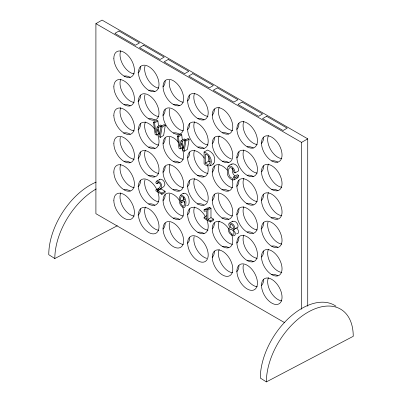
<?xml version="1.0" encoding="UTF-8"?>
<svg xmlns="http://www.w3.org/2000/svg" width="402" height="402" viewBox="0 0 402 402"><rect width="100%" height="100%" fill="white"/><g stroke="black" fill="none" stroke-linecap="round" stroke-linejoin="round"><path stroke-width="0.6" d="M183.835 197.231L183.814 199.467L180.523 201.367C180.624 199.789 180.036 197.357 181.674 196.432L183.217 197.161L184.443 199.849L180.523 201.367M238.733 175.468L235.075 177.578C234.105 183.598 226.658 176.734 227.391 173.011A32.366 18.688 60 0 1 227.391 168.358C227.773 165.393 232.316 162.654 235.004 164.343C237.27 165.639 238.713 168.172 238.743 170.775L235.08 172.885L233.738 172.111C234.155 169.88 230.225 165.468 228.844 168.699A21.125 12.196 60 0 0 228.844 174.347L230.185 177.111L232.321 178.418L233.07 178.332L233.552 177.79L233.738 176.81L237.396 174.694L238.733 175.468L238.135 177.468L234.039 179.915M153.489 122.193L155.162 134.384L156.277 135.027L157.715 128.891L159.232 136.73L160.348 137.378L163.634 135.479L165.302 125.218L164.177 124.57L160.895 126.469L159.72 134.961L158.287 127.529L157.222 126.916L155.785 132.69L154.614 122.841L153.489 122.193L156.775 120.298L157.901 120.947L158.483 125.781M177.312 136.082L178.985 148.273L180.101 148.921L181.538 142.785L183.051 150.624L184.171 151.268L187.458 149.373L189.126 139.112L188 138.464L184.719 140.358L183.543 148.851L182.111 141.419L181.046 140.806L179.609 146.579L178.438 136.735L177.312 136.082L180.598 134.188L181.724 134.836L182.307 139.67M160.348 137.378L162.021 127.117L165.302 125.218M184.171 151.268L185.84 141.007L189.126 139.112M232.296 221.678C235.115 219.427 239.446 224.793 237.738 227.622L236.567 227.859M210.161 165.76C213.306 160.689 209.593 153.69 204.09 152.031L204.09 163.725C207.477 167.966 215.256 165.599 214.663 160.011C215.02 155.393 211.633 151.624 207.512 150.057L204.09 152.031M231.582 164.559L232.039 164.051M180.614 195.166C177.83 198.673 179.191 207.437 184.548 207.462C187.342 203.955 185.965 195.191 180.614 195.166C184.508 190.855 188.292 194.307 188.935 198.673C189.121 200.814 189.95 205.834 186.618 205.623M183.433 193.653L183.9 193.267M155.951 189.975C159.514 188.91 163.081 184.211 158.071 182.332L157.137 182.885C157.423 184.769 154.971 182.784 156.117 181.85A3.754 2.171 60 0 1 157.157 181.016C162.755 181.97 163.312 188.794 157.594 190.638L161.911 193.131L165.096 191.292L165.096 192.503L161.911 194.337L155.951 190.895L155.951 189.975L159.132 188.136M157.594 190.513C160.242 188.633 166.679 186.764 164.478 182.322C163.699 180.759 162.207 179.161 160.338 179.176A3.754 2.171 60 0 0 159.298 180.011M229.632 222.994C226.713 224.095 231.602 228.683 229.552 228.135L228.924 228.416C227.241 231.386 230.336 234.969 233.215 235.753C234.381 236.12 235.396 235.049 235.26 233.909C236.16 232.426 232.215 229.763 233.939 229.793L234.441 229.522C235.884 226.668 232.708 222.638 229.632 222.994L232.929 221.09M284.747 322.716L95.907 213.688L95.907 23.658L102.073 20.1L307.731 138.836L307.731 306.289M154.614 122.841L157.901 120.947M157.222 126.916L160.509 125.017L161.569 125.635L158.287 127.529M156.277 135.027L159.097 133.404M178.438 136.735L181.724 134.836M181.046 140.806L184.327 138.911L185.392 139.524L182.111 141.419M180.101 148.921L182.915 147.293M156.725 181.161L159.911 179.322M157.006 183.729L159.132 182.503M157.594 190.638L160.78 188.799L165.096 191.292M205.332 163.127C212.557 168.629 210.583 154.458 205.332 154.061L205.332 163.127L208.754 161.152L210.236 162.006M180.719 202.799L184.634 201.246C184.528 202.824 185.126 205.261 183.488 206.196L181.95 205.472L181.016 203.879L180.719 202.799L182.131 201.99M95.907 23.658L301.57 142.398L307.731 138.836M210.98 217.648L213.547 219.13L213.547 220.261L210.462 222.04L204.105 218.371L204.105 217.236L206.799 218.794L206.799 210.849L204.085 211.236L204.085 209.859L207.166 208.08L209.884 207.613L210.98 208.246L210.98 217.648L207.899 219.427L207.899 210.025L210.98 208.246M204.085 209.859L206.804 209.392L209.884 207.613M204.105 217.236L206.673 215.753M207.899 219.427L210.462 220.909L213.547 219.13M235.155 228.673L236.1 228.13M233.271 229.889L234.215 229.341M235.155 228.798L236.1 228.256M96.153 182.096A58.692 35.461 -57.6 0 0 48.758 254.692L54.818 258.541L117.334 225.728M266.38 381.9L353.242 336.313A58.692 35.461 -57.6 0 0 309.811 311.183A58.692 35.461 -57.6 0 0 266.38 381.9L260.32 378.051A58.692 35.461 -57.6 0 1 288.184 318.691A58.692 35.461 -57.6 0 1 336.022 306.249M228.376 166.162C232.009 165.016 235.135 169.559 235.08 172.885M212.975 164.076L213.583 163.785M237.698 177.805L236.522 177.95M236.512 233.848C239.888 234.145 238.431 229.095 236.567 227.984M160.895 126.469L162.021 127.117M184.719 140.358L185.84 141.007M233.738 176.81L235.075 177.578M206.804 209.392L207.899 210.025M235.004 175.92L233.386 174.423L232.502 172.237A21.125 12.196 60 0 1 232.331 168.202M184.302 201.985L184.714 202.874M301.57 142.398L301.57 309.223M210.462 220.909L210.462 222.04M208.754 156.318L208.754 161.152M161.911 193.131L161.911 194.337M231.632 234.441A14.527 8.387 60 0 1 223.507 247.039A14.527 8.387 60 0 1 212.678 225.597A14.527 8.387 60 0 1 228.929 229.09M157.639 191.382A14.527 8.387 60 0 1 149.253 204.316A14.527 8.387 60 0 1 139.378 181.89A14.527 8.387 60 0 1 156.77 189.412M158.835 145.117A14.527 8.387 60 0 1 147.64 136.082A14.527 8.387 60 0 1 145.413 121.871M148.65 118.866A14.527 8.387 60 0 1 154.906 120.027M165.177 137.821A14.527 8.387 60 0 1 163.056 143.815M157.639 134.655A14.527 8.387 60 0 1 150.273 148.062A14.527 8.387 60 0 1 138.725 127.027A14.527 8.387 60 0 1 154.524 128.987M232.175 179.458A14.527 8.387 60 0 1 223.266 190.196A14.527 8.387 60 0 1 212.462 169.724A14.527 8.387 60 0 1 227.271 170.157M181.825 147.825A14.527 8.387 60 0 1 175.619 162.488A14.527 8.387 60 0 1 163.177 141.971A14.527 8.387 60 0 1 178.468 142.298M207.583 165.297A14.527 8.387 60 0 1 198.015 175.689A14.527 8.387 60 0 1 188.221 154.298A14.527 8.387 60 0 1 204.337 158.202M206.829 219.708A14.527 8.387 60 0 1 198.824 232.838A14.527 8.387 60 0 1 188.277 210.874A14.527 8.387 60 0 1 205.196 216.311M182.644 206.693A14.527 8.387 60 0 1 174.146 218.628A14.527 8.387 60 0 1 163.458 197.372A14.527 8.387 60 0 1 179.433 200.307M232.617 244.336A14.527 8.387 60 0 1 221.422 235.301A14.527 8.387 60 0 1 219.196 221.085M221.909 218.276A14.527 8.387 60 0 1 228.688 219.241M238.959 237.034A14.527 8.387 60 0 1 236.838 243.029M158.835 201.844A14.527 8.387 60 0 1 148.132 193.623A14.527 8.387 60 0 1 144.981 179.82M148.127 175.79A14.527 8.387 60 0 1 154.906 176.754M165.177 194.548A14.527 8.387 60 0 1 163.056 200.543M206.754 258.391A14.527 8.387 60 0 1 194.171 236.602M197.839 232.376A14.527 8.387 60 0 1 204.095 233.537M214.367 251.33A14.527 8.387 60 0 1 212.246 257.325M257.27 286.782A14.527 8.387 60 0 1 246.567 278.561A14.527 8.387 60 0 1 243.416 264.757M247.084 260.531A14.527 8.387 60 0 1 253.335 261.692M263.611 279.485A14.527 8.387 60 0 1 261.486 285.48M158.835 230.296A14.527 8.387 60 0 1 147.64 221.261A14.527 8.387 60 0 1 145.413 207.05M148.65 204.045A14.527 8.387 60 0 1 154.906 205.206M165.177 222.999A14.527 8.387 60 0 1 163.056 228.994M257.27 229.959A14.527 8.387 60 0 1 246.074 220.924A14.527 8.387 60 0 1 243.848 206.708M246.562 203.899A14.527 8.387 60 0 1 253.335 204.869M263.611 222.663A14.527 8.387 60 0 1 261.059 229.009M232.617 215.959A14.527 8.387 60 0 1 221.914 207.739A14.527 8.387 60 0 1 218.763 193.935M221.909 189.905A14.527 8.387 60 0 1 228.688 190.87M238.959 208.663A14.527 8.387 60 0 1 236.838 214.658M183.428 187.628A14.527 8.387 60 0 1 172.232 178.594A14.527 8.387 60 0 1 170.006 164.383M173.242 161.378A14.527 8.387 60 0 1 179.498 162.539M189.769 180.332A14.527 8.387 60 0 1 187.649 186.327M134.213 159.272A14.527 8.387 60 0 1 123.509 151.052A14.527 8.387 60 0 1 120.359 137.248M123.509 133.218A14.527 8.387 60 0 1 130.283 134.183M140.554 151.976A14.527 8.387 60 0 1 138.007 158.328M281.862 244.084A14.527 8.387 60 0 1 271.159 235.863A14.527 8.387 60 0 1 268.008 222.06M271.154 218.03A14.527 8.387 60 0 1 277.933 218.995M134.213 187.649A14.527 8.387 60 0 1 123.017 178.614A14.527 8.387 60 0 1 120.791 164.398M124.032 161.398A14.527 8.387 60 0 1 130.283 162.554M140.554 180.347A14.527 8.387 60 0 1 138.007 186.699M183.428 216.005A14.527 8.387 60 0 1 172.724 207.784A14.527 8.387 60 0 1 169.574 193.975M173.242 189.754A14.527 8.387 60 0 1 179.498 190.91M189.769 208.703A14.527 8.387 60 0 1 187.649 214.698M257.27 258.33A14.527 8.387 60 0 1 246.074 249.295A14.527 8.387 60 0 1 243.848 235.085M247.084 232.08A14.527 8.387 60 0 1 253.335 233.24M263.611 251.034A14.527 8.387 60 0 1 261.486 257.029M208.025 230.175A14.527 8.387 60 0 1 196.829 221.14A14.527 8.387 60 0 1 194.603 206.929M197.317 204.121A14.527 8.387 60 0 1 204.095 205.085M214.367 222.879A14.527 8.387 60 0 1 212.246 228.874M281.862 272.461A14.527 8.387 60 0 1 270.667 263.426A14.527 8.387 60 0 1 268.441 249.21M271.677 246.21A14.527 8.387 60 0 1 277.933 247.366M208.025 173.448A14.527 8.387 60 0 1 196.829 164.413A14.527 8.387 60 0 1 194.603 150.202M197.839 147.197A14.527 8.387 60 0 1 204.095 148.358M214.367 166.152A14.527 8.387 60 0 1 212.246 172.146M257.27 201.603A14.527 8.387 60 0 1 246.074 192.568A14.527 8.387 60 0 1 243.848 178.357M247.084 175.352A14.527 8.387 60 0 1 253.335 176.513M263.611 194.307A14.527 8.387 60 0 1 261.486 200.302M183.428 130.811A14.527 8.387 60 0 1 172.724 122.59A14.527 8.387 60 0 1 169.574 108.786M173.242 104.56A14.527 8.387 60 0 1 179.498 105.721M189.769 123.514A14.527 8.387 60 0 1 187.649 129.509M134.213 102.455A14.527 8.387 60 0 1 123.017 93.42A14.527 8.387 60 0 1 120.791 79.209M124.032 76.204A14.527 8.387 60 0 1 130.283 77.365M140.554 95.158A14.527 8.387 60 0 1 138.007 101.51M281.862 187.267A14.527 8.387 60 0 1 270.667 178.232A14.527 8.387 60 0 1 268.441 164.021M271.677 161.016A14.527 8.387 60 0 1 277.933 162.177M257.27 144.584A14.527 8.387 60 0 1 246.074 135.549A14.527 8.387 60 0 1 243.848 121.339M263.611 137.288A14.527 8.387 60 0 1 261.486 143.283M232.617 130.59A14.527 8.387 60 0 1 221.422 121.555A14.527 8.387 60 0 1 219.196 107.339M238.959 123.288A14.527 8.387 60 0 1 236.838 129.283M158.835 88.098A14.527 8.387 60 0 1 148.132 79.877A14.527 8.387 60 0 1 144.981 66.074M165.177 80.802A14.527 8.387 60 0 1 163.056 86.797M183.428 102.259A14.527 8.387 60 0 1 172.724 94.038A14.527 8.387 60 0 1 169.574 80.229M189.769 94.957A14.527 8.387 60 0 1 187.649 100.957M134.213 73.903A14.527 8.387 60 0 1 123.017 64.868A14.527 8.387 60 0 1 120.791 50.652M140.554 66.601A14.527 8.387 60 0 1 138.007 72.953M158.835 116.655A14.527 8.387 60 0 1 148.132 108.434A14.527 8.387 60 0 1 144.981 94.626M148.65 90.405A14.527 8.387 60 0 1 154.906 91.566M165.177 109.354A14.527 8.387 60 0 1 163.056 115.354M231.346 158.906A14.527 8.387 60 0 1 220.964 149.278A14.527 8.387 60 0 1 219.196 135.896M222.432 132.891A14.527 8.387 60 0 1 228.688 134.052M238.959 151.845A14.527 8.387 60 0 1 236.838 157.84M208.025 144.986A14.527 8.387 60 0 1 196.829 135.951A14.527 8.387 60 0 1 194.603 121.736M197.839 118.736A14.527 8.387 60 0 1 204.095 119.891M214.367 137.685A14.527 8.387 60 0 1 212.246 143.685M281.862 215.733A14.527 8.387 60 0 1 270.667 206.698A14.527 8.387 60 0 1 268.441 192.483M271.677 189.483A14.527 8.387 60 0 1 277.933 190.643M232.617 187.608A14.527 8.387 60 0 1 221.422 178.573A14.527 8.387 60 0 1 219.196 164.358M222.432 161.358A14.527 8.387 60 0 1 228.688 162.514M238.959 180.307A14.527 8.387 60 0 1 236.838 186.307M183.428 159.277A14.527 8.387 60 0 1 172.724 151.057A14.527 8.387 60 0 1 169.574 137.248M173.242 133.027A14.527 8.387 60 0 1 179.498 134.188M189.769 151.976A14.527 8.387 60 0 1 187.649 157.976M134.213 130.921A14.527 8.387 60 0 1 123.017 121.886A14.527 8.387 60 0 1 120.791 107.671M124.032 104.671A14.527 8.387 60 0 1 130.283 105.832M140.554 123.625A14.527 8.387 60 0 1 138.007 129.972M257.27 173.141A14.527 8.387 60 0 1 246.074 164.106A14.527 8.387 60 0 1 243.848 149.891M247.084 146.891A14.527 8.387 60 0 1 253.335 148.052M263.611 165.84A14.527 8.387 60 0 1 261.486 171.84M281.862 158.715A14.527 8.387 60 0 1 270.667 149.68A14.527 8.387 60 0 1 268.441 135.464M208.025 116.429A14.527 8.387 60 0 1 196.829 107.394A14.527 8.387 60 0 1 194.603 93.184M214.367 109.133A14.527 8.387 60 0 1 212.246 115.128M281.862 300.912A14.527 8.387 60 0 1 270.667 291.877A14.527 8.387 60 0 1 268.441 277.661M271.677 274.661A14.527 8.387 60 0 1 277.933 275.822M158.835 173.473A14.527 8.387 60 0 1 147.64 164.438A14.527 8.387 60 0 1 145.413 150.222M148.65 147.222A14.527 8.387 60 0 1 154.906 148.383M165.177 166.177A14.527 8.387 60 0 1 163.056 172.172M206.754 201.568A14.527 8.387 60 0 1 196.372 191.935A14.527 8.387 60 0 1 194.603 178.553M197.317 175.744A14.527 8.387 60 0 1 204.095 176.714M214.367 194.503A14.527 8.387 60 0 1 212.246 200.503M134.213 216.1A14.527 8.387 60 0 1 123.017 207.065A14.527 8.387 60 0 1 120.791 192.849M124.032 189.85A14.527 8.387 60 0 1 130.283 191.01M140.554 208.804A14.527 8.387 60 0 1 138.007 215.15M183.428 244.456A14.527 8.387 60 0 1 172.724 236.235A14.527 8.387 60 0 1 169.574 222.427M173.242 218.206A14.527 8.387 60 0 1 179.498 219.366M189.769 237.16A14.527 8.387 60 0 1 187.649 243.155M232.617 272.787A14.527 8.387 60 0 1 221.422 263.752A14.527 8.387 60 0 1 219.196 249.536M222.432 246.537A14.527 8.387 60 0 1 228.688 247.697M238.959 265.486A14.527 8.387 60 0 1 236.838 271.486M54.818 258.541A58.692 35.461 -57.6 0 1 96.194 188.955M230.08 224.748L230.462 227.145L232.592 228.763A2.216 1.281 60 0 0 233.698 227.617L232.592 225.205L231.055 224.316L230.08 224.748M229.748 229.733C229.11 231.889 231.215 234.487 233.441 234.321L233.899 233.899C234.537 231.743 232.431 229.14 230.21 229.311L229.748 229.733M118.962 31.019L114.851 33.391L135.399 45.255L139.509 42.883L118.962 31.019M143.62 45.255L139.509 47.627L160.056 59.491L164.167 57.119L143.62 45.255M168.212 59.456L164.101 61.828L184.649 73.687L188.759 71.315L168.212 59.456M192.809 73.656L188.699 76.028L209.246 87.892L213.356 85.515L192.809 73.656M217.402 87.852L213.291 90.229L233.838 102.088L237.949 99.716L217.402 87.852M242.054 102.088L237.944 104.46L258.491 116.319L262.596 113.947L242.054 102.088M266.647 116.284L262.536 118.655L283.083 130.519L287.189 128.148L266.647 116.284M261.496 200.131A14.527 8.387 60 0 0 276.903 219.301A14.527 8.387 60 0 0 276.903 198.754A14.527 8.387 60 0 0 261.496 200.131M138.469 101.053A14.527 8.387 60 0 0 153.876 120.223A14.527 8.387 60 0 0 153.876 99.676A14.527 8.387 60 0 0 138.469 101.053M163.061 115.213A14.527 8.387 60 0 0 178.468 134.379A14.527 8.387 60 0 0 178.468 113.836A14.527 8.387 60 0 0 163.061 115.213M138.469 72.501A14.527 8.387 60 0 0 153.876 91.666A14.527 8.387 60 0 0 153.876 71.124A14.527 8.387 60 0 0 138.469 72.501M212.251 143.539A14.527 8.387 60 0 0 227.658 162.709A14.527 8.387 60 0 0 227.658 142.167A14.527 8.387 60 0 0 212.251 143.539M187.659 129.384A14.527 8.387 60 0 0 203.065 148.554A14.527 8.387 60 0 0 203.065 128.007A14.527 8.387 60 0 0 187.659 129.384M113.846 115.319A14.527 8.387 60 0 0 129.258 134.489A14.527 8.387 60 0 0 129.258 113.942A14.527 8.387 60 0 0 113.846 115.319M236.904 157.539A14.527 8.387 60 0 0 252.31 176.709A14.527 8.387 60 0 0 252.31 156.162A14.527 8.387 60 0 0 236.904 157.539M261.496 171.669A14.527 8.387 60 0 0 276.903 190.834A14.527 8.387 60 0 0 276.903 170.292A14.527 8.387 60 0 0 261.496 171.669M113.846 86.857A14.527 8.387 60 0 0 129.258 106.022A14.527 8.387 60 0 0 129.258 85.48A14.527 8.387 60 0 0 113.846 86.857M236.904 186.005A14.527 8.387 60 0 0 252.31 205.171A14.527 8.387 60 0 0 252.31 184.629A14.527 8.387 60 0 0 236.904 186.005M261.496 256.858A14.527 8.387 60 0 0 276.903 276.028A14.527 8.387 60 0 0 276.903 255.481A14.527 8.387 60 0 0 261.496 256.858M236.904 242.728A14.527 8.387 60 0 0 252.31 261.898A14.527 8.387 60 0 0 252.31 241.356A14.527 8.387 60 0 0 236.904 242.728M113.846 172.046A14.527 8.387 60 0 0 129.258 191.216A14.527 8.387 60 0 0 129.258 170.669A14.527 8.387 60 0 0 113.846 172.046M261.496 285.309A14.527 8.387 60 0 0 276.903 304.48A14.527 8.387 60 0 0 276.903 283.933A14.527 8.387 60 0 0 261.496 285.309M261.496 228.487A14.527 8.387 60 0 0 276.903 247.652A14.527 8.387 60 0 0 276.903 227.11A14.527 8.387 60 0 0 261.496 228.487M113.846 143.675A14.527 8.387 60 0 0 129.258 162.84A14.527 8.387 60 0 0 129.258 142.298A14.527 8.387 60 0 0 113.846 143.675M163.061 172.031A14.527 8.387 60 0 0 178.468 191.196A14.527 8.387 60 0 0 178.468 170.654A14.527 8.387 60 0 0 163.061 172.031M138.469 157.87A14.527 8.387 60 0 0 153.876 177.041A14.527 8.387 60 0 0 153.876 156.494A14.527 8.387 60 0 0 138.469 157.87M212.251 200.362A14.527 8.387 60 0 0 227.658 219.527A14.527 8.387 60 0 0 227.658 198.985A14.527 8.387 60 0 0 212.251 200.362M236.904 214.356A14.527 8.387 60 0 0 252.31 233.527A14.527 8.387 60 0 0 252.31 212.98A14.527 8.387 60 0 0 236.904 214.356M187.659 186.201A14.527 8.387 60 0 0 203.065 205.372A14.527 8.387 60 0 0 203.065 184.825A14.527 8.387 60 0 0 187.659 186.201M113.846 200.497A14.527 8.387 60 0 0 129.258 219.668A14.527 8.387 60 0 0 129.258 199.121A14.527 8.387 60 0 0 113.846 200.497M163.061 228.854A14.527 8.387 60 0 0 178.468 248.024A14.527 8.387 60 0 0 178.468 227.477A14.527 8.387 60 0 0 163.061 228.854M138.469 214.698A14.527 8.387 60 0 0 153.876 233.863A14.527 8.387 60 0 0 153.876 213.321A14.527 8.387 60 0 0 138.469 214.698M212.251 257.185A14.527 8.387 60 0 0 227.658 276.355A14.527 8.387 60 0 0 227.658 255.808A14.527 8.387 60 0 0 212.251 257.185M236.904 271.184A14.527 8.387 60 0 0 252.31 290.35A14.527 8.387 60 0 0 252.31 269.807A14.527 8.387 60 0 0 236.904 271.184M187.659 243.029A14.527 8.387 60 0 0 203.065 262.194A14.527 8.387 60 0 0 203.065 241.652A14.527 8.387 60 0 0 187.659 243.029M113.846 58.3A14.527 8.387 60 0 0 129.258 77.47A14.527 8.387 60 0 0 129.258 56.923A14.527 8.387 60 0 0 113.846 58.3M212.251 114.987A14.527 8.387 60 0 0 227.658 134.157A14.527 8.387 60 0 0 227.658 113.61A14.527 8.387 60 0 0 212.251 114.987M187.659 100.827A14.527 8.387 60 0 0 203.065 119.997A14.527 8.387 60 0 0 203.065 99.455A14.527 8.387 60 0 0 187.659 100.827M236.904 128.987A14.527 8.387 60 0 0 252.31 148.152A14.527 8.387 60 0 0 252.31 127.61A14.527 8.387 60 0 0 236.904 128.987M261.496 143.112A14.527 8.387 60 0 0 276.903 162.282A14.527 8.387 60 0 0 276.903 141.735A14.527 8.387 60 0 0 261.496 143.112M163.061 86.656A14.527 8.387 60 0 0 178.468 105.826A14.527 8.387 60 0 0 178.468 85.279A14.527 8.387 60 0 0 163.061 86.656"/></g></svg>
